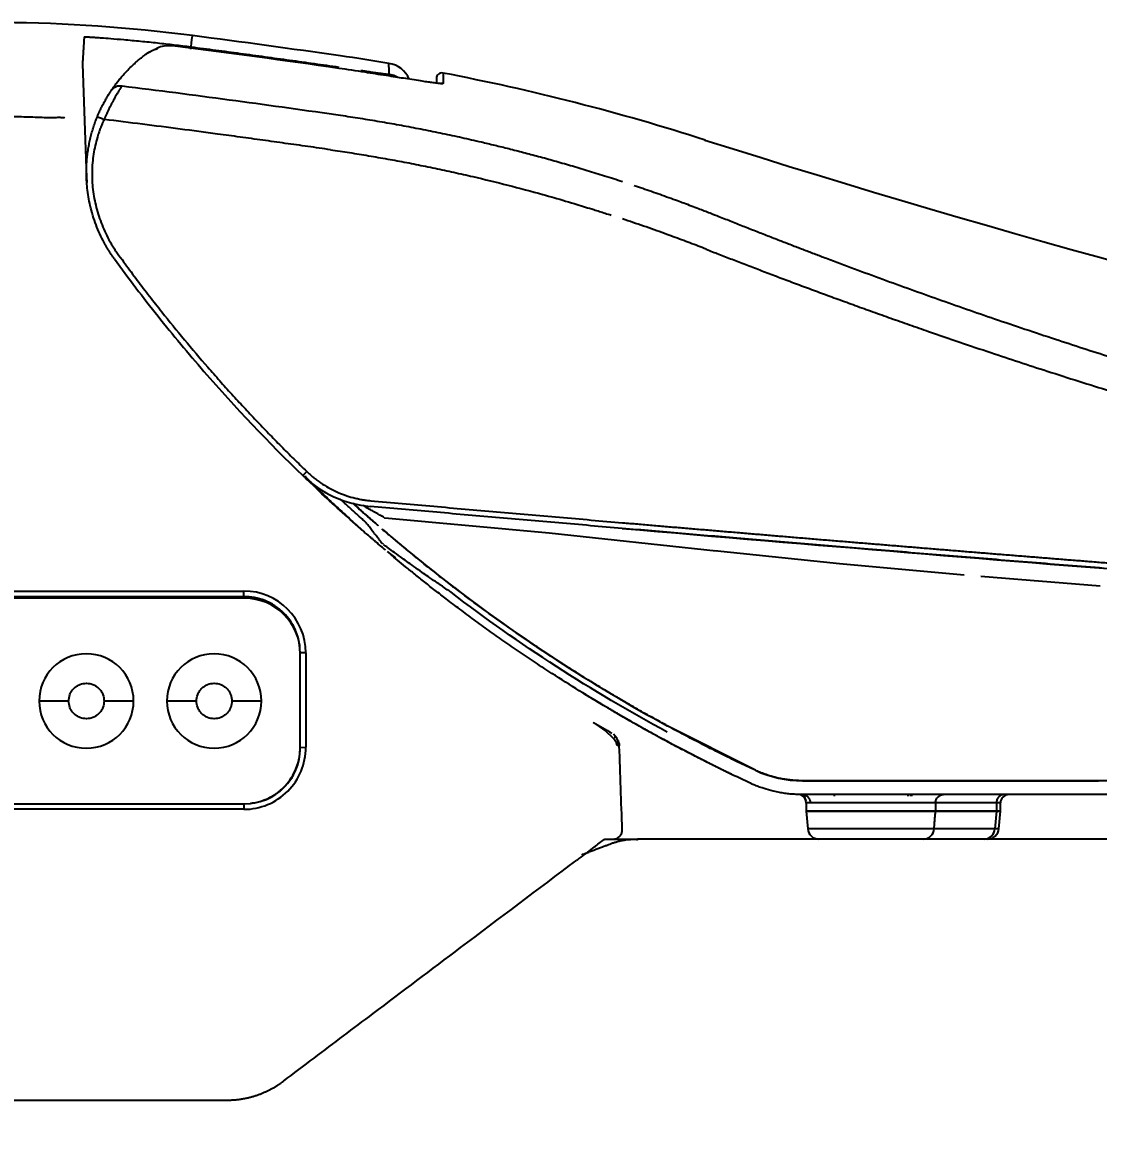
# Model space of a CAD drawing. Extents: x -4358 to 1981, y -50 to 2478.
# Drawn here: x -3911.2 to -3717.6, y 622.4 to 824.6 of the extents above; entities that cross this region are included whole.
import ezdxf

# ---------------------------------------------------------------- set-up
doc = ezdxf.new("R2010")
doc.units = 0
doc.header["$LTSCALE"] = 20
doc.header["$MEASUREMENT"] = 0
doc.layers.get('0').update_dxf_attribs({"linetype": 'CONTINUOUS'})
doc.layers.get('DEFPOINTS').update_dxf_attribs({"linetype": 'CONTINUOUS'})
doc.styles.get("Standard").update_dxf_attribs({"font": 'NanumGothic.ttf'})
doc.dimstyles.get("Standard").update_dxf_attribs({"dimtxt": 2.7, "dimasz": 2.5, "dimexe": 1.5, "dimexo": 1.5, "dimgap": 1.5, "dimtad": 1, "dimdec": 0, "dimlfac": 10, "dimzin": 0, "dimdsep": 46, "dimtxsty": 'Standard', "dimcen": 0, "dimclrt": 2, "dimadec": 0, "dimazin": 0, "dimtfac": 1, "dimtdec": 0, "dimtmove": 0, "dimatfit": 3, "dimfxl": 0, "dimtolj": 1, "dimtzin": 0, "dimarcsym": 0})

# ---------------------------------------------------------------- blocks, each defined once
blk = doc.blocks.new('*D58')
at = {"color": 3, "lineweight": -2}
for p, q in [((-3441.69, 710.82), (-3441.69, 70.52)), ((-4107.07, 295.82), (-4107.07, 70.52)), ((-4083.07, 76.52), (-3465.69, 76.52))]:
    blk.add_line(p, q, dxfattribs=at)
at = {"color": 3}
for points in [[(-4083.07, 80.52), (-4083.07, 72.52), (-4107.07, 76.52)], [(-3465.69, 80.52), (-3465.69, 72.52), (-3441.69, 76.52)]]:
    blk.add_solid(points, dxfattribs=at)
at = {"layer": 'DEFPOINTS', "color": 0}
for p in [(-3441.69, 712.62), (-4107.07, 297.62), (-3441.69, 76.52)]:
    blk.add_point(p, dxfattribs=at)
at = {"color": 2, "insert": (-3776.63, 101.59), "char_height": 24, "attachment_point": 5}
blk.add_mtext('\\A1;665', dxfattribs=at)

msp = doc.modelspace()

# ---------------------------------------------------------------- linework, layer by layer
for p, q in [((-3900.45, 817.16), (-3899.73, 796.63)), ((-3837.7, 734.76), (-3837.7, 734.63)), ((-3717.29, 723.14), (-3738.77, 724.87)), ((-3951.4, 722.27), (-3871.4, 722.27)), ((-3871.4, 721.27), (-3871.4, 722.27)), ((-3951.4, 721.27), (-3871.4, 721.27)), ((-3871.25, 720.97), (-3951.25, 720.97)), ((-3860.25, 711.14), (-3861.25, 711.12)), ((-3861.25, 693.97), (-3861.25, 710.97)), ((-3860.25, 711.14), (-3860.25, 694.14)), ((-3902.94, 702.47), (-3908.25, 702.47)), ((-3891.25, 702.47), (-3896.55, 702.47)), ((-3879.94, 702.47), (-3885.25, 702.47)), ((-3868.25, 702.47), (-3873.55, 702.47)), ((-3779.34, 690), (-3795.22, 698.02)), ((-3805.21, 696.58), (-3805.23, 696.53)), ((-3861.25, 694.12), (-3860.25, 694.14)), ((-3803.92, 694.89), (-3803.93, 695.01)), ((-3803.92, 694.91), (-3803.93, 695.01)), ((-3589.65, 688.12), (-3770.87, 688.12)), ((-3770.85, 685.62), (-3770.74, 685.49)), ((-3765.19, 685.62), (-3765.19, 685.32)), ((-3751.83, 685.32), (-3751.83, 685.62)), ((-3751.44, 685.62), (-3751.44, 685.32)), ((-3751.19, 685.32), (-3751.19, 685.62)), ((-3951.25, 683.97), (-3871.25, 683.97)), ((-3871.4, 683.97), (-3871.4, 682.97)), ((-3770.19, 684.12), (-3770.19, 682.62)), ((-3746.92, 684.12), (-3769.46, 684.12)), ((-3746.92, 684.12), (-3746.92, 682.62)), ((-3735.97, 684.12), (-3746.92, 684.12)), ((-3735.97, 684.12), (-3735.97, 682.62)), ((-3735.25, 684.12), (-3735.97, 684.12)), ((-3735.25, 682.62), (-3735.25, 684.12)), ((-3871.4, 682.97), (-3951.4, 682.97)), ((-3770.19, 682.62), (-3769.91, 679.45)), ((-3770.19, 682.62), (-3746.92, 682.62)), ((-3746.92, 682.62), (-3770.19, 682.62)), ((-3746.92, 682.62), (-3735.97, 682.62)), ((-3735.97, 682.62), (-3746.92, 682.62)), ((-3735.97, 682.62), (-3736.23, 679.45)), ((-3735.97, 682.62), (-3735.25, 682.62)), ((-3735.25, 682.62), (-3735.97, 682.62)), ((-3735.53, 679.45), (-3735.25, 682.62)), ((-3747.18, 679.45), (-3769.91, 679.45)), ((-3736.23, 679.45), (-3747.18, 679.45)), ((-3735.53, 679.45), (-3736.23, 679.45)), ((-3804.73, 677.62), (-3800.57, 677.62))]:
    msp.add_line(p, q)
at = {"flags": 128}
for points in [[(-3880.91, 820.23), (-3880.81, 820.93), (-3880.74, 821.49), (-3880.69, 821.89), (-3880.66, 822.15), (-3880.64, 822.25), (-3880.64, 822.25)], [(-3845.25, 815.32), (-3844.41, 815.11), (-3843.68, 814.78)], [(-3786.41, 729.45), (-3816.43, 732.66), (-3846.06, 735.4)], [(-3845.62, 729.38), (-3845.09, 728.95), (-3844.1, 728.22)], [(-3741.75, 725.13), (-3764.19, 727.18), (-3786.68, 729.48)], [(-3804.21, 694.51), (-3804.34, 694.92), (-3804.8, 695.66), (-3806.36, 697.14), (-3807.37, 697.88), (-3808.47, 698.61)], [(-3804.56, 695.84), (-3804.56, 696.14), (-3804.85, 696.49)], [(-3803.93, 694.48), (-3803.92, 694.88), (-3804.01, 695.28)], [(-3770.85, 685.62), (-3770.59, 685.33), (-3770.24, 684.51)]]:
    msp.add_lwpolyline(points, dxfattribs=at)
for centre, radius, start, end in [((-3917.25, 540.62), 284, 82.5947, 96.4081), ((-4138.42, -1161.07), 2000, 81.82472, 82.59474), ((-4138.42, -1161.07), 1997.73, 81.82472, 82.67648), ((-4138.42, -1161.07), 1997.73, 81.82472, 82.67648), ((-3910.89, 422.67), 400, 80.5622, 81.8247), ((-3846.01, 812.56), 4.75, 22.8229, 81.4623), ((-3910.89, 422.67), 397.73, 81.1341, 81.8247), ((-3910.89, 422.67), 397.73, 81.134, 81.8247), ((-3835.75, 814.53), 1, 78.4326, 179.9998), ((-3910.89, 422.67), 400, 72.1688, 79.1442), ((-3167.54, 2761.93), 2054.53, 252.41042, 261.85377), ((-3654.82, 956.33), 294, 227.9513, 228.5603), ((-3681.02, 926.39), 254.21, 228.5222, 229.0939), ((-3654.82, 956.32), 293.99, 229.3221, 232.4245), ((-3871.4, 711.12), 11.15, 0.106, 89.9988), ((-3654.82, 956.33), 294, 232.4244, 241.4745), ((-3871.25, 710.97), 10, 0, 90), ((-3899.75, 702.47), 8.5, 0, 180), ((-3876.75, 702.47), 8.5, 0, 180), ((-3899.75, 702.47), 8.5, 180, 360), ((-3876.75, 702.47), 8.5, 180, 360), ((-3648.64, 966.58), 312.02, 239.1859, 239.8929), ((-3806.36, 694.56), 2.4, 356.8943, 41.2539), ((-3871.4, 694.12), 11.15, 270.0021, 0.079), ((-3871.25, 693.97), 10, 270, 0), ((-3770.87, 708.12), 20, 244.941, 270.0001), ((-3771.69, 684.13), 1.5, 358.9863, 68.5413), ((-3733.75, 684.12), 1.5, 90, 180), ((-3767.92, 679.62), 2, 185, 270), ((-3749.1, 679.55), 1.93, 271.6326, 356.9252), ((-3738.16, 679.55), 1.93, 271.6333, 356.9244), ((-3737.52, 679.62), 2, 270, 355)]:
    msp.add_arc(centre, radius, start, end)
for points, knots in [([(-3900.15, 822.06), (-3900.15, 822.06), (-3900.15, 822.05), (-3900.15, 822.03), (-3900.15, 822), (-3900.15, 821.95), (-3900.16, 821.89), (-3900.16, 821.82), (-3900.17, 821.74), (-3900.17, 821.65), (-3900.18, 821.54), (-3900.19, 821.42), (-3900.2, 821.29), (-3900.2, 821.15), (-3900.21, 821), (-3900.22, 820.83), (-3900.23, 820.66), (-3900.25, 820.48), (-3900.26, 820.28), (-3900.27, 820.08), (-3900.28, 819.87), (-3900.3, 819.66), (-3900.31, 819.44), (-3900.32, 819.22), (-3900.34, 818.99), (-3900.35, 818.76), (-3900.37, 818.53), (-3900.38, 818.3), (-3900.39, 818.07), (-3900.41, 817.84), (-3900.42, 817.61), (-3900.43, 817.38), (-3900.44, 817.23), (-3900.45, 817.16)], [0, 0, 0, 0, 0.0297529, 0.0600009, 0.0907238, 0.1218982, 0.1534985, 0.1854959, 0.2178593, 0.2505551, 0.2835473, 0.3167977, 0.3502663, 0.3839114, 0.4176898, 0.4515574, 0.4854694, 0.5193806, 0.5532458, 0.5870201, 0.6206596, 0.654121, 0.6873628, 0.7203449, 0.7530294, 0.7853802, 0.8173638, 0.8489491, 0.8801077, 0.9108138, 0.9410443, 0.9707789, 1, 1, 1, 1]), ([(-3900.15, 822.06), (-3900.03, 822.05), (-3899.8, 822.04), (-3899.51, 822.02), (-3899.25, 822.01), (-3899, 821.99), (-3898.55, 821.96), (-3897.89, 821.92), (-3896.78, 821.84), (-3895.15, 821.72), (-3892.79, 821.52), (-3889.98, 821.26), (-3886.95, 820.95), (-3883.92, 820.61), (-3881.91, 820.36), (-3880.91, 820.23)], [0, 0, 0, 0, 0.017675, 0.035361, 0.046065, 0.05779, 0.073766, 0.116659, 0.159551, 0.247518, 0.369643, 0.527518, 0.685202, 0.842696, 1, 1, 1, 1]), ([(-3895.23, 812.42), (-3895.17, 812.51), (-3895.05, 812.69), (-3894.85, 812.97), (-3894.64, 813.26), (-3894.42, 813.55), (-3894.19, 813.86), (-3893.95, 814.17), (-3893.69, 814.49), (-3893.42, 814.81), (-3892.97, 815.33), (-3892.31, 816.04), (-3891.53, 816.82), (-3890.84, 817.44), (-3890.28, 817.93), (-3889.72, 818.39), (-3889.33, 818.68), (-3889.14, 818.83)], [0, 0, 0, 0, 0.044218, 0.08924, 0.135068, 0.181705, 0.229151, 0.277408, 0.326479, 0.376363, 0.427064, 0.565742, 0.704438, 0.783432, 0.859018, 0.931205, 1, 1, 1, 1]), ([(-3889.14, 818.83), (-3888.84, 819.05), (-3888.54, 819.27), (-3888.2, 819.39), (-3888.2, 819.39)], [0, 0, 0, 0, 0.996979, 1, 1, 1, 1]), ([(-3888.98, 818.94), (-3888.66, 819.16), (-3888.04, 819.57), (-3887.32, 819.8), (-3886.96, 819.91)], [0, 0, 0, 0, 0.504412, 1, 1, 1, 1]), ([(-3883.76, 820.37), (-3884.67, 820.42), (-3886.01, 820.5), (-3887.16, 819.88), (-3887.52, 819.68)], [0, 0, 0, 0, 0.682719, 1, 1, 1, 1]), ([(-3880.96, 819.83), (-3880.96, 819.84), (-3880.92, 820.18), (-3880.91, 820.2), (-3880.91, 820.23)], [0, 0, 0, 0, 0.0146312, 1, 1, 1, 1]), ([(-3880.91, 820.23), (-3879.43, 820.03), (-3876.47, 819.65), (-3872.04, 819.06), (-3867.6, 818.45), (-3863.17, 817.84), (-3858.73, 817.22), (-3855.78, 816.8), (-3854.3, 816.59)], [0, 0, 0, 0, 0.166624, 0.333264, 0.499922, 0.666598, 0.83329, 1, 1, 1, 1]), ([(-3845.25, 815.32), (-3845.25, 815.38), (-3845.25, 815.51), (-3845.26, 815.69), (-3845.26, 815.86), (-3845.27, 816.02), (-3845.27, 816.17), (-3845.27, 816.31), (-3845.28, 816.44), (-3845.28, 816.56), (-3845.29, 816.67), (-3845.29, 816.77), (-3845.29, 816.87), (-3845.29, 816.95), (-3845.3, 817.02), (-3845.3, 817.08), (-3845.3, 817.14), (-3845.3, 817.18), (-3845.3, 817.22), (-3845.3, 817.24), (-3845.3, 817.26), (-3845.3, 817.26), (-3845.3, 817.26), (-3845.3, 817.26)], [0, 0, 0, 0, 0.049869, 0.099752, 0.149648, 0.199558, 0.249482, 0.29942, 0.349371, 0.399336, 0.449315, 0.499308, 0.549315, 0.599335, 0.649369, 0.699417, 0.749478, 0.799554, 0.849643, 0.899746, 0.949863, 0.999994, 1, 1, 1, 1]), ([(-3850.33, 815.99), (-3850.26, 815.98), (-3850.13, 815.96), (-3849.93, 815.93), (-3849.73, 815.9), (-3849.54, 815.87), (-3849.24, 815.83), (-3848.86, 815.77), (-3848.39, 815.7), (-3847.94, 815.64), (-3847.37, 815.55), (-3846.72, 815.46), (-3846.19, 815.39), (-3845.84, 815.35), (-3845.63, 815.33), (-3845.46, 815.31), (-3845.35, 815.31), (-3845.29, 815.31), (-3845.25, 815.31), (-3845.25, 815.32), (-3845.25, 815.32)], [0, 0, 0, 0, 0.025305, 0.050543, 0.07575, 0.100963, 0.126219, 0.189242, 0.252174, 0.315043, 0.377781, 0.502813, 0.627408, 0.68963, 0.751786, 0.813834, 0.875917, 0.917131, 0.958429, 1, 1, 1, 1]), ([(-3835.97, 813.6), (-3836.04, 813.61), (-3836.22, 813.62), (-3836.73, 813.68), (-3837.48, 813.78), (-3838.49, 813.92), (-3839.67, 814.1), (-3841.07, 814.32), (-3842.58, 814.55), (-3844.13, 814.8), (-3845.82, 815.06), (-3847.67, 815.35), (-3848.97, 815.56), (-3849.59, 815.65)], [0, 0, 0, 0, 0.04752, 0.122084, 0.228385, 0.312896, 0.406378, 0.513715, 0.610148, 0.696826, 0.790159, 0.899436, 1, 1, 1, 1]), ([(-3835.56, 815.51), (-3835.56, 815.51), (-3835.56, 815.51), (-3835.56, 815.5), (-3835.56, 815.47), (-3835.56, 815.43), (-3835.56, 815.38), (-3835.56, 815.33), (-3835.56, 815.26), (-3835.56, 815.18), (-3835.56, 815.09), (-3835.56, 814.99), (-3835.56, 814.88), (-3835.56, 814.76), (-3835.56, 814.62), (-3835.56, 814.48), (-3835.56, 814.33), (-3835.56, 814.17), (-3835.56, 813.99), (-3835.56, 813.81), (-3835.56, 813.68), (-3835.56, 813.62)], [0, 0, 0, 0, 0.052862, 0.105698, 0.158509, 0.211294, 0.264054, 0.316788, 0.369496, 0.422179, 0.474836, 0.527467, 0.580073, 0.632653, 0.685208, 0.737737, 0.790241, 0.842719, 0.895172, 0.947599, 1, 1, 1, 1]), ([(-3893.33, 813.21), (-3893.34, 813.19), (-3893.38, 813.14), (-3893.43, 813.06), (-3893.49, 812.97), (-3893.56, 812.87), (-3893.63, 812.76), (-3893.71, 812.64), (-3893.79, 812.52), (-3893.95, 812.25), (-3894.24, 811.78), (-3894.58, 811.18), (-3894.89, 810.61), (-3895.14, 810.15), (-3895.4, 809.65), (-3895.64, 809.15), (-3895.88, 808.66), (-3896.12, 808.13), (-3896.33, 807.64), (-3896.47, 807.31), (-3896.53, 807.16)], [0, 0, 0, 0, 0.028179, 0.056848, 0.086002, 0.115633, 0.145733, 0.176291, 0.207297, 0.238736, 0.353622, 0.489337, 0.541151, 0.617963, 0.691785, 0.746851, 0.817431, 0.883133, 0.943966, 1, 1, 1, 1]), ([(-3895.23, 812.42), (-3895.13, 812.56), (-3895.01, 812.7), (-3894.73, 812.93), (-3894.57, 813.03), (-3894.23, 813.17), (-3894.04, 813.22), (-3893.68, 813.25), (-3893.5, 813.24), (-3893.33, 813.21)], [0, 0, 0, 0, 0.25, 0.25, 0.5, 0.5, 0.75, 0.75, 1, 1, 1, 1]), ([(-3836.75, 814.53), (-3836.75, 814.5), (-3836.75, 814.46), (-3836.75, 813.82), (-3836.75, 813.68)], [0, 0, 0, 0, 0.7917391, 1, 1, 1, 1]), ([(-3835.56, 813.62), (-3835.64, 813.63), (-3835.78, 813.65), (-3835.92, 813.62), (-3835.98, 813.6)], [0, 0, 0, 0, 0.562846, 1, 1, 1, 1]), ([(-3835.56, 813.62), (-3835.57, 813.61), (-3835.58, 813.59), (-3835.71, 813.59), (-3835.82, 813.59), (-3835.92, 813.6), (-3835.97, 813.6)], [0, 0, 0, 0, 0.366214, 0.650164, 0.847714, 1, 1, 1, 1]), ([(-3897.79, 807.61), (-3897.76, 807.69), (-3897.7, 807.84), (-3897.61, 808.06), (-3897.51, 808.28), (-3897.41, 808.49), (-3897.32, 808.71), (-3897.22, 808.92), (-3897.12, 809.13), (-3896.92, 809.54), (-3896.62, 810.12), (-3896.24, 810.81), (-3895.89, 811.39), (-3895.65, 811.78), (-3895.48, 812.04), (-3895.38, 812.19), (-3895.29, 812.32), (-3895.25, 812.39), (-3895.23, 812.42)], [0, 0, 0, 0, 0.033441, 0.066811, 0.100156, 0.13352, 0.166947, 0.200482, 0.234168, 0.268048, 0.401302, 0.533314, 0.65831, 0.779655, 0.836418, 0.891816, 0.946215, 1, 1, 1, 1]), ([(-3906.51, 807.45), (-3907.05, 807.47), (-3908.14, 807.51), (-3909.77, 807.56), (-3911.41, 807.61), (-3913.04, 807.64), (-3914.68, 807.66), (-3916.31, 807.67), (-3917.94, 807.67), (-3919.58, 807.66), (-3921.21, 807.64), (-3922.85, 807.61), (-3924.48, 807.57), (-3926.12, 807.52), (-3928.22, 807.44), (-3930.79, 807.33), (-3933.82, 807.15), (-3936.85, 806.95), (-3939.88, 806.71), (-3942.9, 806.43), (-3945.92, 806.12), (-3947.94, 805.89), (-3948.94, 805.77)], [0, 0, 0, 0, 0.038453, 0.0769, 0.115342, 0.153781, 0.192219, 0.230656, 0.269094, 0.307535, 0.34598, 0.384431, 0.422889, 0.461355, 0.499831, 0.571322, 0.642784, 0.714228, 0.785662, 0.857095, 0.928538, 1, 1, 1, 1]), ([(-3903.61, 807.42), (-3903.61, 807.44), (-3903.67, 807.45), (-3903.95, 807.47), (-3904.18, 807.48), (-3904.74, 807.49), (-3905.08, 807.48), (-3905.8, 807.47), (-3906.17, 807.46), (-3906.51, 807.45)], [0, 0, 0, 0, 0.25, 0.25, 0.5, 0.5, 0.75, 0.75, 1, 1, 1, 1]), ([(-3894.69, 782.04), (-3894.78, 782.18), (-3894.98, 782.45), (-3895.26, 782.86), (-3895.53, 783.28), (-3895.8, 783.7), (-3896.06, 784.13), (-3896.31, 784.56), (-3896.75, 785.36), (-3897.34, 786.55), (-3898.26, 788.74), (-3899.1, 791.49), (-3899.56, 794.21), (-3899.72, 796.22), (-3899.76, 797.52), (-3899.73, 798.7), (-3899.67, 799.78), (-3899.56, 800.83), (-3899.41, 801.87), (-3899.23, 802.88), (-3899, 803.88), (-3898.75, 804.85), (-3898.46, 805.79), (-3898.15, 806.72), (-3897.91, 807.31), (-3897.79, 807.61)], [0, 0, 0, 0, 0.0185271, 0.0370541, 0.0555811, 0.074108, 0.0926349, 0.1111618, 0.1296887, 0.1942988, 0.2593204, 0.3943211, 0.5137289, 0.5669272, 0.6185207, 0.659028, 0.6990093, 0.7384653, 0.7773965, 0.8158036, 0.8536872, 0.8910479, 0.9278864, 0.9642035, 1, 1, 1, 1]), ([(-3896.53, 807.16), (-3896.59, 807.03), (-3896.72, 806.77), (-3896.89, 806.37), (-3897.06, 805.97), (-3897.22, 805.56), (-3897.37, 805.15), (-3897.52, 804.74), (-3897.77, 803.97), (-3898.09, 802.83), (-3898.41, 801.3), (-3898.63, 799.74), (-3898.77, 797.62), (-3898.69, 794.93), (-3898.23, 792.24), (-3897.65, 790.12), (-3897.1, 788.54), (-3896.45, 787), (-3895.82, 785.75), (-3895.26, 784.78), (-3894.83, 784.06), (-3894.37, 783.36), (-3894.04, 782.9), (-3893.88, 782.67)], [0, 0, 0, 0, 0.016827, 0.033657, 0.050497, 0.067353, 0.084231, 0.101138, 0.118081, 0.178036, 0.238307, 0.299312, 0.360621, 0.484948, 0.611402, 0.6756, 0.74012, 0.804939, 0.870063, 0.902442, 0.934869, 0.967377, 1, 1, 1, 1]), ([(-3897.79, 807.61), (-3897.78, 807.63), (-3897.74, 807.63), (-3897.6, 807.6), (-3897.51, 807.57), (-3897.3, 807.49), (-3897.17, 807.44), (-3896.87, 807.32), (-3896.7, 807.24), (-3896.53, 807.16)], [0, 0, 0, 0, 0.25, 0.25, 0.5, 0.5, 0.75, 0.75, 1, 1, 1, 1]), ([(-3855.81, 801.7), (-3857.17, 801.9), (-3859.88, 802.29), (-3863.94, 802.86), (-3868.01, 803.43), (-3872.07, 803.99), (-3877.03, 804.66), (-3882.89, 805.43), (-3889.68, 806.31), (-3894.24, 806.87), (-3896.53, 807.16)], [0, 0, 0, 0, 0.099941, 0.199868, 0.29978, 0.399679, 0.499565, 0.664716, 0.831527, 1, 1, 1, 1]), ([(-3854.87, 808.05), (-3854.28, 807.96), (-3853.11, 807.79), (-3851.35, 807.52), (-3849.59, 807.24), (-3847.84, 806.95), (-3846.09, 806.66), (-3844.35, 806.35), (-3842.6, 806.03), (-3840.86, 805.7), (-3839.12, 805.36), (-3837.38, 805.02), (-3835.65, 804.66), (-3833.91, 804.29), (-3832.17, 803.91), (-3830.44, 803.52), (-3828.47, 803.06), (-3826.22, 802.53), (-3823.69, 801.9), (-3821.06, 801.23), (-3818.33, 800.51), (-3815.51, 799.73), (-3812.59, 798.89), (-3809.56, 797.99), (-3806.44, 797.03), (-3804.32, 796.34), (-3803.25, 795.99)], [0, 0, 0, 0, 0.033573, 0.067095, 0.100574, 0.134018, 0.167433, 0.200829, 0.234213, 0.267593, 0.300977, 0.334372, 0.367786, 0.401228, 0.434705, 0.468225, 0.501796, 0.549156, 0.598394, 0.64955, 0.702674, 0.757819, 0.815048, 0.874433, 0.936053, 1, 1, 1, 1]), ([(-3855.81, 801.7), (-3855.24, 801.62), (-3854.09, 801.45), (-3852.38, 801.19), (-3850.66, 800.92), (-3848.95, 800.63), (-3847.23, 800.34), (-3845.52, 800.04), (-3843.81, 799.73), (-3842.1, 799.41), (-3840.4, 799.07), (-3838.69, 798.73), (-3836.99, 798.38), (-3835.29, 798.02), (-3833.59, 797.65), (-3831.9, 797.27), (-3828.66, 796.52), (-3823.88, 795.36), (-3819.02, 794.06), (-3814.86, 792.88), (-3811.8, 791.98), (-3808.74, 791.03), (-3806.7, 790.39), (-3805.65, 790.05), (-3805.29, 789.93)], [0, 0, 0, 0, 0.033456, 0.066912, 0.100367, 0.133822, 0.167277, 0.200732, 0.234187, 0.267642, 0.301098, 0.334554, 0.36801, 0.401467, 0.434925, 0.468382, 0.501839, 0.627058, 0.75227, 0.792437, 0.876386, 0.936526, 0.977731, 1, 1, 1, 1]), ([(-3899.7, 796.04), (-3899.7, 796.03), (-3899.69, 796.03), (-3899.64, 796.03), (-3899.62, 796.03)], [0, 0, 0, 0, 0.553571, 1, 1, 1, 1]), ([(-3801.15, 795.3), (-3800.64, 795.12), (-3799.61, 794.77), (-3798.05, 794.23), (-3796.49, 793.68), (-3794.92, 793.12), (-3793.49, 792.6), (-3791.71, 791.94), (-3789.76, 791.21), (-3787.65, 790.39), (-3786.43, 789.91), (-3785.9, 789.7)], [0, 0, 0, 0, 0.0999141, 0.2012135, 0.3035452, 0.4065543, 0.5098841, 0.5827924, 0.7571417, 0.8945919, 1, 1, 1, 1]), ([(-3788.2, 783.8), (-3788.68, 783.99), (-3789.66, 784.37), (-3791.13, 784.93), (-3792.63, 785.5), (-3794.15, 786.06), (-3795.8, 786.66), (-3797.57, 787.3), (-3799.47, 787.97), (-3801.36, 788.62), (-3802.62, 789.04), (-3803.25, 789.25)], [0, 0, 0, 0, 0.097149, 0.195717, 0.295708, 0.397124, 0.499967, 0.625191, 0.750064, 0.876567, 1, 1, 1, 1]), ([(-3785.9, 789.7), (-3785.12, 789.39), (-3783.58, 788.78), (-3781.3, 787.87), (-3779.06, 786.99), (-3776.86, 786.13), (-3774.72, 785.3), (-3772.61, 784.48), (-3770.56, 783.7), (-3768.55, 782.93), (-3763.85, 781.15), (-3756.49, 778.41), (-3746.4, 774.78), (-3736.03, 771.17), (-3725.71, 767.71), (-3714.75, 764.16), (-3703.46, 760.64), (-3692.01, 757.22), (-3680.78, 754.01), (-3669.9, 751.02), (-3658.89, 748.13), (-3647.89, 745.39), (-3639.45, 743.38), (-3633.47, 742), (-3630.06, 741.23), (-3621.83, 740.44), (-3618.08, 739.62), (-3614.15, 738.77), (-3611.48, 738.21), (-3610.12, 737.93)], [0, 0, 0, 0, 0.0138734, 0.0274604, 0.0407621, 0.0537798, 0.0665145, 0.0789673, 0.0911392, 0.1030313, 0.1146445, 0.1743901, 0.2332494, 0.2926039, 0.3566416, 0.4143727, 0.4843971, 0.5538583, 0.6141013, 0.6800954, 0.7433561, 0.8059629, 0.8717218, 0.8905761, 0.9104379, 0.9313089, 0.9531911, 0.9760871, 1, 1, 1, 1]), ([(-3893.88, 782.67), (-3893.51, 782.17), (-3892.79, 781.18), (-3891.69, 779.7), (-3890.6, 778.24), (-3889.5, 776.79), (-3888.39, 775.36), (-3887.29, 773.94), (-3885.21, 771.3), (-3882.11, 767.49), (-3878.61, 763.37), (-3875.76, 760.13), (-3873.6, 757.72), (-3871.41, 755.34), (-3869.2, 752.98), (-3866.96, 750.64), (-3864.7, 748.33), (-3862.41, 746.04), (-3860.86, 744.54), (-3860.08, 743.79)], [0, 0, 0, 0, 0.0358388, 0.0714845, 0.1069386, 0.1422022, 0.1772766, 0.2121632, 0.2468633, 0.3725112, 0.4980784, 0.5608369, 0.623575, 0.6863005, 0.7490206, 0.8117432, 0.8744755, 0.9372253, 1, 1, 1, 1]), ([(-3788.2, 783.8), (-3787.44, 783.5), (-3785.89, 782.89), (-3783.51, 781.97), (-3781.05, 781.02), (-3778.5, 780.05), (-3775.86, 779.04), (-3773.13, 778.02), (-3770.32, 776.96), (-3767.42, 775.89), (-3764.42, 774.79), (-3761.34, 773.67), (-3758.18, 772.53), (-3754.92, 771.37), (-3751.57, 770.19), (-3745.58, 768.1), (-3737.33, 765.29), (-3726.42, 761.71), (-3715.63, 758.3), (-3704.63, 754.94), (-3693.5, 751.67), (-3682.56, 748.58), (-3671.14, 745.49), (-3661.64, 743.04), (-3653.64, 741.05), (-3647.9, 739.66), (-3642.42, 738.36), (-3637.2, 737.16), (-3632.25, 736.05), (-3622.92, 735.01), (-3618.49, 734.06), (-3614.33, 733.18), (-3611.65, 732.63), (-3610.35, 732.36)], [0, 0, 0, 0, 0.013424, 0.027348, 0.041772, 0.056697, 0.072123, 0.088049, 0.104475, 0.121401, 0.138828, 0.156755, 0.175183, 0.19411, 0.213538, 0.233466, 0.298234, 0.356863, 0.422389, 0.484648, 0.546773, 0.614348, 0.673042, 0.743504, 0.777991, 0.810981, 0.842475, 0.872471, 0.900971, 0.927974, 0.953479, 0.977488, 1, 1, 1, 1]), ([(-3894.69, 782.04), (-3892.15, 778.55), (-3889.54, 775.12), (-3884.17, 768.37), (-3881.41, 765.06), (-3872.93, 755.29), (-3866.98, 749.03), (-3860.78, 743.04)], [0, 0, 0, 0, 0.25, 0.25, 0.5, 0.5, 1, 1, 1, 1]), ([(-3860.78, 743.04), (-3860.78, 743.04), (-3860.76, 743.07), (-3860.69, 743.15), (-3860.64, 743.2), (-3860.52, 743.32), (-3860.45, 743.4), (-3860.28, 743.58), (-3860.18, 743.68), (-3860.08, 743.79)], [0, 0, 0, 0, 0.25, 0.25, 0.5, 0.5, 0.75, 0.75, 1, 1, 1, 1]), ([(-3860.78, 743.04), (-3859.15, 741.47), (-3857.25, 740.17), (-3853.13, 738.29), (-3850.91, 737.71), (-3848.66, 737.5)], [0, 0, 0, 0, 0.5, 0.5, 1, 1, 1, 1]), ([(-3860.08, 743.79), (-3859.99, 743.69), (-3859.79, 743.51), (-3859.49, 743.24), (-3859.19, 742.97), (-3858.88, 742.72), (-3858.56, 742.46), (-3858.24, 742.22), (-3857.92, 741.98), (-3857.25, 741.52), (-3856.22, 740.88), (-3854.78, 740.15), (-3853.29, 739.54), (-3852, 739.14), (-3850.96, 738.89), (-3850.17, 738.73), (-3849.37, 738.61), (-3848.84, 738.55), (-3848.57, 738.53)], [0, 0, 0, 0, 0.0313076, 0.062571, 0.093804, 0.1250209, 0.1562357, 0.1874625, 0.2187154, 0.2500085, 0.3751279, 0.500275, 0.6253671, 0.7505076, 0.8129138, 0.875223, 0.9375477, 1, 1, 1, 1]), ([(-3857.53, 740.55), (-3857.53, 740.55), (-3857.64, 740.43), (-3857.77, 740.28), (-3857.81, 740.24), (-3857.82, 740.22)], [0, 0, 0, 0, 0.001985, 0.50099, 1, 1, 1, 1]), ([(-3848.57, 738.53), (-3844.79, 738.19), (-3837.24, 737.52), (-3825.91, 736.53), (-3814.58, 735.54), (-3807.02, 734.89), (-3803.25, 734.57)], [0, 0, 0, 0, 0.249997, 0.499996, 0.749997, 1, 1, 1, 1]), ([(-3847.21, 734.02), (-3847.23, 734.04), (-3847.28, 734.08), (-3847.35, 734.14), (-3847.42, 734.21), (-3847.51, 734.28), (-3847.6, 734.36), (-3847.7, 734.44), (-3847.8, 734.53), (-3847.96, 734.67), (-3848.17, 734.85), (-3848.45, 735.1), (-3848.75, 735.36), (-3849.12, 735.68), (-3849.57, 736.08), (-3849.92, 736.39), (-3850.1, 736.55)], [0, 0, 0, 0, 0.033642, 0.06785, 0.10275, 0.138462, 0.175098, 0.212762, 0.251549, 0.291546, 0.381104, 0.474575, 0.573246, 0.673456, 0.8295, 1, 1, 1, 1]), ([(-3846.24, 735.57), (-3846.24, 735.57), (-3846.24, 735.57), (-3846.27, 735.58), (-3846.34, 735.63), (-3846.5, 735.71), (-3846.71, 735.82), (-3846.96, 735.96), (-3847.32, 736.15), (-3847.78, 736.4), (-3848.22, 736.65), (-3848.58, 736.84), (-3848.89, 737.02), (-3849.17, 737.17), (-3849.36, 737.28), (-3849.44, 737.32)], [0, 0, 0, 0, 0.021896, 0.044004, 0.087971, 0.181967, 0.2313, 0.297008, 0.413446, 0.544006, 0.685835, 0.778317, 0.838519, 0.941478, 1, 1, 1, 1]), ([(-3803.33, 733.54), (-3807.14, 733.87), (-3814.72, 734.52), (-3826.08, 735.51), (-3837.39, 736.5), (-3844.91, 737.17), (-3848.66, 737.5)], [0, 0, 0, 0, 0.2516833, 0.5022443, 0.7516833, 1, 1, 1, 1]), ([(-3846.45, 730.77), (-3846.45, 730.77), (-3846.45, 730.77), (-3846.46, 730.78), (-3846.47, 730.81), (-3846.5, 730.84), (-3846.56, 730.92), (-3846.67, 731.06), (-3846.82, 731.26), (-3847.01, 731.49), (-3847.3, 731.86), (-3847.66, 732.32), (-3848.1, 732.88), (-3848.46, 733.35), (-3848.81, 733.81), (-3849.1, 734.18), (-3849.29, 734.44), (-3849.4, 734.57)], [0, 0, 0, 0, 0.0169476, 0.0381054, 0.0635248, 0.0932919, 0.1275351, 0.1991014, 0.2608576, 0.3220032, 0.4029731, 0.5491914, 0.6372918, 0.7723807, 0.8432412, 0.9191406, 1, 1, 1, 1]), ([(-3846.16, 735.49), (-3846.16, 735.49), (-3846.15, 735.48), (-3846.08, 735.42), (-3846.06, 735.39)], [0, 0, 0, 0, 0.67839, 1, 1, 1, 1]), ([(-3803.25, 734.57), (-3802.36, 734.49), (-3800.57, 734.34), (-3797.9, 734.11), (-3795.23, 733.88), (-3792.57, 733.65), (-3789.91, 733.43), (-3787.26, 733.2), (-3784.61, 732.98), (-3781.96, 732.76), (-3779.32, 732.53), (-3776.69, 732.31), (-3774.05, 732.09), (-3771.43, 731.87), (-3768.81, 731.65), (-3766.19, 731.43), (-3763.58, 731.22), (-3760.97, 731), (-3758.37, 730.78), (-3755.77, 730.57), (-3753.18, 730.36), (-3750.6, 730.14), (-3748.02, 729.93), (-3745.44, 729.72), (-3742.87, 729.51), (-3740.3, 729.3), (-3737.74, 729.09), (-3735.19, 728.88), (-3732.64, 728.68), (-3730.09, 728.47), (-3727.55, 728.27), (-3725.02, 728.06), (-3722.49, 727.86), (-3719.97, 727.66), (-3717.45, 727.45), (-3714.94, 727.25), (-3712.43, 727.05), (-3709.93, 726.85), (-3707.43, 726.66), (-3704.94, 726.46), (-3702.46, 726.26), (-3698.99, 725.99), (-3694.56, 725.64), (-3689.15, 725.22), (-3683.76, 724.8), (-3678.38, 724.38), (-3673.03, 723.97), (-3667.69, 723.56), (-3662.37, 723.15), (-3657.06, 722.75), (-3651.78, 722.34), (-3646.51, 721.95), (-3641.27, 721.55), (-3636.04, 721.16), (-3630.83, 720.78), (-3621, 720.39), (-3615.83, 720.01), (-3610.68, 719.63), (-3605.55, 719.26), (-3600.44, 718.89), (-3597.05, 718.64), (-3595.36, 718.52)], [0, 0, 0, 0, 0.0129911, 0.0259606, 0.0389085, 0.0518349, 0.0647398, 0.0776231, 0.0904848, 0.103325, 0.1161436, 0.1289406, 0.1417161, 0.1544701, 0.1672024, 0.1799133, 0.1926025, 0.2052702, 0.2179163, 0.2305409, 0.2431439, 0.2557254, 0.2682852, 0.2808236, 0.2933403, 0.3058355, 0.3183091, 0.3307612, 0.3431916, 0.3556006, 0.3679879, 0.3803537, 0.3926979, 0.4050206, 0.4173217, 0.4296012, 0.4418591, 0.4540955, 0.4663103, 0.4785035, 0.4906752, 0.5028253, 0.529434, 0.5559936, 0.5825041, 0.6089656, 0.635378, 0.6617414, 0.6880557, 0.7143209, 0.740537, 0.7667041, 0.7928221, 0.8188911, 0.844911, 0.8708818, 0.8968036, 0.9226763, 0.9484999, 0.9742745, 1, 1, 1, 1]), ([(-3845.91, 729.62), (-3845.92, 729.63), (-3845.92, 729.63), (-3845.93, 729.64), (-3845.95, 729.66), (-3845.99, 729.69), (-3846.07, 729.76), (-3846.21, 729.87), (-3846.37, 730.01), (-3846.56, 730.17), (-3846.78, 730.36), (-3847.06, 730.59), (-3847.37, 730.86), (-3847.72, 731.16), (-3848.09, 731.48), (-3848.47, 731.8), (-3848.87, 732.15), (-3849.27, 732.5), (-3849.66, 732.83), (-3850.01, 733.14), (-3850.24, 733.34), (-3850.36, 733.45)], [0, 0, 0, 0, 0.024987, 0.04949, 0.073591, 0.097375, 0.147976, 0.202144, 0.256604, 0.309551, 0.363926, 0.420978, 0.485863, 0.554794, 0.622377, 0.686439, 0.753713, 0.82748, 0.885851, 0.943291, 1, 1, 1, 1]), ([(-3846.58, 733.48), (-3846.58, 733.47), (-3846.46, 733.37), (-3846.02, 732.99), (-3845.31, 732.39), (-3844.44, 731.65), (-3843.5, 730.86), (-3842.48, 730.01), (-3841.06, 728.84), (-3839.17, 727.3), (-3836.83, 725.44), (-3834.43, 723.56), (-3832.79, 722.32), (-3831.96, 721.68)], [0, 0, 0, 0, 0.002854, 0.071156, 0.143856, 0.212582, 0.285666, 0.355005, 0.42804, 0.570709, 0.713646, 0.854004, 1, 1, 1, 1]), ([(-3803.33, 733.54), (-3769.04, 730.6), (-3734.73, 727.77), (-3666.83, 722.41), (-3633.23, 719.87), (-3595.72, 717.5)], [0, 0, 0, 0, 0.5, 0.5, 1, 1, 1, 1]), ([(-3596.07, 717.53), (-3596.89, 717.59), (-3598.52, 717.7), (-3600.98, 717.88), (-3603.44, 718.06), (-3605.89, 718.24), (-3608.35, 718.42), (-3610.81, 718.6), (-3613.27, 718.78), (-3615.73, 718.96), (-3618.19, 719.14), (-3620.65, 719.32), (-3631.41, 719.77), (-3641.23, 720.51), (-3654.73, 721.52), (-3668.27, 722.56), (-3681.75, 723.6), (-3695.18, 724.65), (-3708.38, 725.69), (-3721.46, 726.74), (-3734.19, 727.77), (-3746.73, 728.79), (-3758.76, 729.78), (-3770.51, 730.76), (-3779.93, 731.55), (-3787.3, 732.17), (-3792.62, 732.63), (-3797.97, 733.08), (-3801.54, 733.39), (-3803.33, 733.54)], [0, 0, 0, 0, 0.012464, 0.024918, 0.037363, 0.049797, 0.062222, 0.074637, 0.087043, 0.09944, 0.111828, 0.124207, 0.136578, 0.204114, 0.271685, 0.338603, 0.405781, 0.47176, 0.537293, 0.60049, 0.66414, 0.724262, 0.784264, 0.840206, 0.896076, 0.921897, 0.947823, 0.973857, 1, 1, 1, 1]), ([(-3834.1, 722.04), (-3834.12, 722.06), (-3834.17, 722.09), (-3834.31, 722.19), (-3834.78, 722.5), (-3835.39, 722.91), (-3836.05, 723.37), (-3836.5, 723.68), (-3837.23, 724.18), (-3838.17, 724.83), (-3839.48, 725.74), (-3840.78, 726.66), (-3842.09, 727.6), (-3843.4, 728.53), (-3844.61, 729.43), (-3845.5, 730.07), (-3845.97, 730.42), (-3846.21, 730.6), (-3846.25, 730.63), (-3846.25, 730.63)], [0, 0, 0, 0, 0.003328, 0.008918, 0.026883, 0.089937, 0.122232, 0.150711, 0.175374, 0.260306, 0.332055, 0.433654, 0.529174, 0.621261, 0.747125, 0.867492, 0.93213, 0.992896, 1, 1, 1, 1]), ([(-3834.99, 720.85), (-3835.65, 721.36), (-3836.96, 722.36), (-3838.86, 723.86), (-3840.67, 725.3), (-3842.34, 726.66), (-3843.75, 727.81), (-3844.63, 728.55), (-3844.89, 728.76), (-3844.89, 728.76)], [0, 0, 0, 0, 0.167127, 0.334126, 0.500496, 0.666808, 0.833887, 0.999302, 1, 1, 1, 1]), ([(-3837.49, 725.97), (-3837.57, 726.03), (-3837.72, 726.15), (-3838.15, 726.49), (-3838.63, 726.88), (-3838.94, 727.13)], [0, 0, 0, 0, 0.258472, 0.521741, 1, 1, 1, 1]), ([(-3861.3, 711.79), (-3861.32, 712.11), (-3861.36, 712.82), (-3861.6, 713.85), (-3861.86, 714.59), (-3862, 714.95), (-3862.02, 714.99), (-3862.02, 714.99), (-3862.02, 714.99), (-3862.02, 714.99), (-3862.02, 714.99), (-3862.02, 714.99), (-3862.02, 714.99), (-3862.02, 715), (-3862.02, 715), (-3862.02, 715), (-3862.02, 715.01), (-3862.03, 715.03), (-3862.05, 715.07), (-3862.08, 715.14), (-3862.14, 715.29), (-3862.28, 715.58), (-3862.56, 716.13), (-3863.16, 717.11), (-3864, 718.13), (-3864.98, 719.01), (-3866.1, 719.82), (-3867.59, 720.6), (-3869.48, 721.17), (-3870.77, 721.24), (-3871.4, 721.27)], [0, 0, 0, 0, 0.061541, 0.140261, 0.207332, 0.216085, 0.216086, 0.216087, 0.216089, 0.216094, 0.216103, 0.216121, 0.216157, 0.216229, 0.216375, 0.216665, 0.217244, 0.218402, 0.220715, 0.225329, 0.234504, 0.252645, 0.288095, 0.355651, 0.477365, 0.546798, 0.615074, 0.747991, 0.876299, 1, 1, 1, 1]), ([(-3795.91, 695.55), (-3796.37, 695.8), (-3797.34, 696.33), (-3798.85, 697.16), (-3800.48, 698.07), (-3802.23, 699.07), (-3804.1, 700.15), (-3807.06, 701.89), (-3811.04, 704.3), (-3815.32, 707.01), (-3818.91, 709.36), (-3821.79, 711.31), (-3824.59, 713.24), (-3827.31, 715.16), (-3829.95, 717.07), (-3832.5, 718.96), (-3834.17, 720.23), (-3834.99, 720.85)], [0, 0, 0, 0, 0.033834, 0.070801, 0.110902, 0.154138, 0.200506, 0.250009, 0.375005, 0.5, 0.576293, 0.650965, 0.724015, 0.795444, 0.865251, 0.933436, 1, 1, 1, 1]), ([(-3788.12, 694.28), (-3788.61, 694.54), (-3789.6, 695.04), (-3791.07, 695.8), (-3792.54, 696.58), (-3794, 697.36), (-3795.46, 698.15), (-3796.92, 698.95), (-3798.37, 699.76), (-3799.82, 700.57), (-3801.26, 701.4), (-3802.71, 702.23), (-3804.14, 703.07), (-3805.58, 703.92), (-3807.01, 704.78), (-3808.43, 705.65), (-3809.85, 706.52), (-3811.27, 707.41), (-3812.68, 708.3), (-3814.09, 709.2), (-3815.49, 710.11), (-3816.89, 711.03), (-3818.28, 711.96), (-3819.67, 712.89), (-3821.05, 713.84), (-3822.43, 714.79), (-3823.81, 715.75), (-3825.18, 716.72), (-3826.54, 717.69), (-3827.91, 718.68), (-3829.26, 719.67), (-3830.61, 720.67), (-3831.51, 721.35), (-3831.96, 721.68)], [0, 0, 0, 0, 0.032022, 0.06406, 0.096113, 0.128183, 0.160267, 0.192368, 0.224485, 0.256617, 0.288765, 0.320928, 0.353108, 0.385303, 0.417514, 0.44974, 0.481983, 0.514241, 0.546514, 0.578804, 0.611109, 0.64343, 0.675767, 0.70812, 0.740488, 0.772872, 0.805271, 0.837687, 0.870118, 0.902565, 0.935028, 0.967506, 1, 1, 1, 1]), ([(-3902.94, 702.47), (-3902.9, 702.87), (-3902.83, 703.49), (-3902.43, 704.24), (-3902.02, 704.74), (-3901.51, 705.16), (-3900.77, 705.54), (-3899.75, 705.74), (-3898.73, 705.54), (-3897.98, 705.16), (-3897.47, 704.74), (-3897.06, 704.24), (-3896.66, 703.49), (-3896.6, 702.87), (-3896.55, 702.47)], [0, 0, 0, 0, 0.119722, 0.184888, 0.25, 0.315166, 0.380279, 0.5, 0.619721, 0.684888, 0.75, 0.815166, 0.880278, 1, 1, 1, 1]), ([(-3879.94, 702.47), (-3879.9, 702.87), (-3879.83, 703.49), (-3879.43, 704.24), (-3879.02, 704.74), (-3878.51, 705.16), (-3877.77, 705.54), (-3876.75, 705.74), (-3875.73, 705.54), (-3874.98, 705.16), (-3874.47, 704.74), (-3874.06, 704.24), (-3873.66, 703.49), (-3873.6, 702.87), (-3873.55, 702.47)], [0, 0, 0, 0, 0.119722, 0.184888, 0.25, 0.315166, 0.380279, 0.5, 0.619721, 0.684888, 0.75, 0.815166, 0.880278, 1, 1, 1, 1]), ([(-3808.06, 702.5), (-3808.65, 702.86), (-3809.84, 703.58), (-3810.4, 703.92), (-3810.22, 703.82), (-3810.22, 703.82)], [0, 0, 0, 0, 0.499543, 0.99951, 1, 1, 1, 1]), ([(-3896.55, 702.47), (-3896.6, 702.07), (-3896.66, 701.45), (-3897.06, 700.7), (-3897.47, 700.2), (-3897.98, 699.78), (-3898.73, 699.4), (-3899.75, 699.2), (-3900.77, 699.4), (-3901.51, 699.78), (-3902.02, 700.2), (-3902.43, 700.7), (-3902.83, 701.45), (-3902.9, 702.07), (-3902.94, 702.47)], [0, 0, 0, 0, 0.119721, 0.184887, 0.25, 0.315166, 0.380278, 0.5, 0.619722, 0.684888, 0.75, 0.815166, 0.880279, 1, 1, 1, 1]), ([(-3873.55, 702.47), (-3873.6, 702.07), (-3873.66, 701.45), (-3874.06, 700.7), (-3874.47, 700.2), (-3874.98, 699.78), (-3875.73, 699.4), (-3876.75, 699.2), (-3877.77, 699.4), (-3878.51, 699.78), (-3879.02, 700.2), (-3879.43, 700.7), (-3879.83, 701.45), (-3879.9, 702.07), (-3879.94, 702.47)], [0, 0, 0, 0, 0.119721, 0.184887, 0.25, 0.315166, 0.380278, 0.5, 0.619722, 0.684888, 0.75, 0.815166, 0.880279, 1, 1, 1, 1]), ([(-3783.46, 689.19), (-3783.69, 689.3), (-3784.14, 689.51), (-3784.8, 689.84), (-3785.46, 690.16), (-3786.1, 690.48), (-3786.74, 690.79), (-3787.37, 691.11), (-3787.99, 691.42), (-3788.61, 691.73), (-3789.21, 692.04), (-3789.81, 692.34), (-3790.4, 692.64), (-3790.98, 692.94), (-3791.55, 693.24), (-3793.24, 694.12), (-3795.91, 695.54), (-3799.21, 697.35), (-3802.09, 698.98), (-3803.92, 700.04), (-3805.01, 700.68), (-3805.53, 700.99), (-3806.02, 701.28), (-3806.48, 701.55), (-3806.91, 701.81), (-3807.32, 702.06), (-3807.71, 702.29), (-3807.94, 702.43), (-3808.06, 702.5)], [0, 0, 0, 0, 0.017857, 0.035701, 0.053532, 0.071352, 0.089161, 0.106962, 0.124755, 0.142541, 0.160323, 0.1781, 0.195875, 0.213648, 0.231421, 0.249196, 0.374452, 0.499498, 0.624628, 0.749917, 0.781154, 0.812385, 0.843615, 0.874851, 0.906101, 0.937372, 0.968669, 1, 1, 1, 1]), ([(-3780.4, 687.74), (-3780.9, 687.97), (-3781.89, 688.44), (-3783.37, 689.14), (-3784.83, 689.85), (-3786.28, 690.56), (-3787.7, 691.27), (-3789.11, 691.98), (-3790.5, 692.7), (-3791.88, 693.41), (-3793.24, 694.12), (-3794.58, 694.83), (-3795.47, 695.31), (-3795.91, 695.55)], [0, 0, 0, 0, 0.0951596, 0.1894681, 0.2829257, 0.3755329, 0.4672898, 0.5581971, 0.6482549, 0.7374637, 0.8258239, 0.9133358, 1, 1, 1, 1]), ([(-3870.19, 684.09), (-3869.94, 684.1), (-3869.04, 684.17), (-3867.53, 684.68), (-3865.75, 685.6), (-3864.26, 686.82), (-3863.04, 688.26), (-3862.1, 689.91), (-3861.39, 691.9), (-3861.3, 693.36), (-3861.25, 694.12)], [0, 0, 0, 0, 0.04981, 0.184209, 0.320336, 0.458193, 0.573938, 0.702829, 0.844854, 1, 1, 1, 1]), ([(-3803.83, 694.38), (-3803.84, 694.39), (-3803.85, 694.39), (-3804.18, 694.49), (-3804.23, 694.51)], [0, 0, 0, 0, 0.851117, 1, 1, 1, 1]), ([(-3803.93, 695.02), (-3803.92, 695), (-3803.91, 694.94), (-3803.89, 694.85), (-3803.87, 694.75), (-3803.85, 694.64), (-3803.84, 694.51), (-3803.83, 694.42), (-3803.83, 694.38)], [0, 0, 0, 0, 0.152334, 0.309659, 0.472576, 0.641624, 0.817289, 1, 1, 1, 1]), ([(-3779.34, 690), (-3779.88, 690.25), (-3780.92, 690.74), (-3782.46, 691.48), (-3783.95, 692.2), (-3785.39, 692.91), (-3786.77, 693.6), (-3787.68, 694.06), (-3788.12, 694.28)], [0, 0, 0, 0, 0.180216, 0.355012, 0.524387, 0.688343, 0.846881, 1, 1, 1, 1]), ([(-3770.87, 688.12), (-3771.02, 688.12), (-3771.33, 688.12), (-3771.78, 688.14), (-3772.24, 688.16), (-3772.69, 688.2), (-3773.15, 688.25), (-3773.6, 688.31), (-3774.06, 688.37), (-3774.51, 688.45), (-3774.96, 688.54), (-3775.41, 688.64), (-3775.86, 688.75), (-3776.3, 688.87), (-3776.75, 689), (-3777.19, 689.14), (-3777.62, 689.29), (-3778.06, 689.45), (-3778.49, 689.63), (-3778.92, 689.81), (-3779.2, 689.94), (-3779.34, 690)], [0, 0, 0, 0, 0.051956, 0.103987, 0.156092, 0.208272, 0.260527, 0.312857, 0.365262, 0.417742, 0.470297, 0.522928, 0.575633, 0.628415, 0.681271, 0.734203, 0.787211, 0.840295, 0.893454, 0.946689, 1, 1, 1, 1]), ([(-3770.87, 685.62), (-3771.03, 685.62), (-3771.36, 685.62), (-3771.84, 685.64), (-3772.33, 685.67), (-3772.82, 685.7), (-3773.31, 685.75), (-3773.8, 685.81), (-3774.29, 685.88), (-3774.78, 685.96), (-3775.27, 686.05), (-3776.14, 686.24), (-3777.1, 686.49), (-3778.18, 686.83), (-3778.98, 687.13), (-3779.74, 687.44), (-3780.2, 687.64), (-3780.4, 687.74)], [0, 0, 0, 0, 0.049268, 0.098698, 0.148289, 0.198042, 0.247956, 0.298032, 0.34827, 0.39867, 0.449231, 0.499954, 0.67111, 0.749944, 0.847583, 0.930935, 1, 1, 1, 1]), ([(-3770.87, 688.12), (-3770.07, 688.12), (-3768.38, 688.12), (-3765.74, 688.12), (-3762.88, 688.12), (-3759.8, 688.12), (-3756.41, 688.12), (-3752.89, 688.12), (-3748.76, 688.12), (-3745.16, 688.12), (-3742.72, 688.12), (-3741.99, 688.12)], [0, 0, 0, 0, 0.0836872, 0.1750119, 0.2739742, 0.3805738, 0.4948109, 0.6262685, 0.745789, 0.9247475, 1, 1, 1, 1]), ([(-3741.99, 688.12), (-3741.5, 688.12), (-3740.34, 688.12), (-3738.3, 688.12), (-3735.67, 688.12), (-3732.77, 688.12), (-3729.77, 688.12), (-3726.78, 688.12), (-3723.52, 688.12), (-3720.41, 688.12), (-3718.39, 688.12), (-3717.58, 688.12)], [0, 0, 0, 0, 0.05989, 0.143199, 0.249924, 0.382787, 0.500086, 0.618462, 0.750205, 0.901305, 1, 1, 1, 1]), ([(-3771, 685.62), (-3771.16, 685.62), (-3771.53, 685.63), (-3771.7, 685.63), (-3771.64, 685.63), (-3771.64, 685.63)], [0, 0, 0, 0, 0.433984, 0.988008, 1, 1, 1, 1]), ([(-3590.12, 685.62), (-3590.91, 685.62), (-3592.49, 685.62), (-3594.86, 685.62), (-3597.23, 685.62), (-3599.6, 685.62), (-3601.98, 685.62), (-3604.36, 685.62), (-3606.74, 685.62), (-3609.13, 685.62), (-3611.52, 685.62), (-3613.91, 685.62), (-3616.3, 685.62), (-3618.7, 685.62), (-3621.1, 685.62), (-3628.15, 685.62), (-3630.55, 685.62), (-3632.96, 685.62), (-3635.37, 685.62), (-3640.61, 685.62), (-3648.69, 685.62), (-3659.65, 685.62), (-3670.66, 685.62), (-3681.7, 685.62), (-3692.78, 685.62), (-3703.89, 685.62), (-3715.02, 685.62), (-3724.11, 685.62), (-3731.14, 685.62), (-3736.1, 685.62), (-3741.06, 685.62), (-3746.02, 685.62), (-3750.99, 685.62), (-3755.95, 685.62), (-3760.92, 685.62), (-3765.9, 685.62), (-3769.21, 685.62), (-3770.87, 685.62)], [0, 0, 0, 0, 0.0138759, 0.02775, 0.0416226, 0.0554937, 0.0693637, 0.0832328, 0.0971012, 0.1109691, 0.1248368, 0.1387045, 0.1525723, 0.1664406, 0.1803096, 0.1941794, 0.2080504, 0.2219227, 0.2357965, 0.2496721, 0.3122633, 0.3748347, 0.4374067, 0.5000003, 0.5625915, 0.6251628, 0.6877349, 0.7503284, 0.7780775, 0.8058204, 0.833559, 0.8612951, 0.8890303, 0.9167667, 0.9445059, 0.9722497, 1, 1, 1, 1]), ([(-3770.87, 685.62), (-3770.71, 685.62), (-3770.53, 685.59), (-3770.18, 685.44), (-3770.01, 685.33), (-3769.74, 685.03), (-3769.63, 684.86), (-3769.49, 684.49), (-3769.46, 684.3), (-3769.46, 684.12)], [0, 0, 0, 0, 0.25, 0.25, 0.5, 0.5, 0.75, 0.75, 1, 1, 1, 1]), ([(-3746.92, 684.12), (-3746.92, 684.32), (-3746.88, 684.51), (-3746.74, 684.88), (-3746.63, 685.04), (-3746.37, 685.32), (-3746.22, 685.43), (-3745.88, 685.58), (-3745.69, 685.62), (-3745.51, 685.62)], [0, 0, 0, 0, 0.25, 0.25, 0.5, 0.5, 0.75, 0.75, 1, 1, 1, 1]), ([(-3734.56, 685.62), (-3734.75, 685.62), (-3734.93, 685.58), (-3735.27, 685.43), (-3735.43, 685.32), (-3735.69, 685.04), (-3735.79, 684.88), (-3735.93, 684.51), (-3735.97, 684.32), (-3735.97, 684.12)], [0, 0, 0, 0, 0.25, 0.25, 0.5, 0.5, 0.75, 0.75, 1, 1, 1, 1]), ([(-3769.46, 684.12), (-3769.66, 684.12), (-3770.06, 684.12), (-3770.25, 684.12), (-3770.19, 684.12), (-3770.19, 684.12)], [0, 0, 0, 0, 0.4992778, 0.9985526, 1, 1, 1, 1]), ([(-3806.28, 677.62), (-3805.85, 677.62), (-3805.5, 677.62), (-3805.03, 677.62), (-3804.9, 677.62), (-3804.9, 677.62)], [0, 0, 0, 0, 0.5, 0.5, 1, 1, 1, 1]), ([(-3805.3, 676.81), (-3805.21, 676.85), (-3805.03, 676.91), (-3804.76, 677), (-3804.47, 677.09), (-3804.16, 677.18), (-3803.84, 677.26), (-3803.51, 677.33), (-3803.11, 677.41), (-3802.64, 677.48), (-3802.04, 677.55), (-3801.34, 677.61), (-3800.84, 677.62), (-3800.57, 677.62)], [0, 0, 0, 0, 0.056773, 0.116439, 0.179009, 0.244488, 0.312886, 0.384206, 0.458456, 0.561736, 0.686418, 0.832505, 1, 1, 1, 1]), ([(-3804.9, 677.62), (-3804.71, 677.62), (-3804.51, 677.66), (-3804.1, 677.82), (-3803.91, 677.95), (-3803.6, 678.27), (-3803.48, 678.47), (-3803.33, 678.88), (-3803.3, 679.08), (-3803.31, 679.28)], [0, 0, 0, 0, 0.25, 0.25, 0.5, 0.5, 0.75, 0.75, 1, 1, 1, 1]), ([(-3592.78, 677.62), (-3600.86, 677.62), (-3608.99, 677.62), (-3629.99, 677.62), (-3638.21, 677.62), (-3654.73, 677.62), (-3663.04, 677.62), (-3679.71, 677.62), (-3688.07, 677.62), (-3704.86, 677.62), (-3713.28, 677.62), (-3730.16, 677.62), (-3738.62, 677.62), (-3755.57, 677.62), (-3764.06, 677.62), (-3781.04, 677.62), (-3789.55, 677.62), (-3798.04, 677.62)], [0, 0, 0, 0, 0.125, 0.125, 0.25, 0.25, 0.375, 0.375, 0.5, 0.5, 0.625, 0.625, 0.75, 0.75, 0.875, 0.875, 1, 1, 1, 1]), ([(-3810.6, 674.8), (-3810.45, 674.86), (-3810.15, 674.97), (-3809.72, 675.13), (-3809.32, 675.28), (-3808.82, 675.47), (-3808.23, 675.7), (-3807.54, 675.96), (-3806.9, 676.2), (-3806.31, 676.43), (-3805.78, 676.63), (-3805.45, 676.75), (-3805.3, 676.81)], [0, 0, 0, 0, 0.087289, 0.167335, 0.240139, 0.3057, 0.44635, 0.572242, 0.694505, 0.806499, 0.908298, 1, 1, 1, 1]), ([(-3864.28, 634.04), (-3862.44, 635.42), (-3857.07, 639.48), (-3846.44, 647.49), (-3830.68, 659.36), (-3818.46, 668.57), (-3811.49, 673.82)], [0, 0, 0, 0, 0.104181, 0.305575, 0.604181, 1, 1, 1, 1]), ([(-3810.78, 674.35), (-3810.9, 674.27), (-3811.14, 674.09), (-3811.38, 673.91), (-3811.49, 673.82)], [0, 0, 0, 0, 0.499902, 1, 1, 1, 1]), ([(-3874.51, 630.62), (-3874.38, 630.62), (-3874.13, 630.62), (-3873.75, 630.64), (-3873.38, 630.66), (-3873.02, 630.68), (-3872.66, 630.72), (-3872.31, 630.76), (-3871.97, 630.81), (-3871.63, 630.86), (-3871.3, 630.92), (-3870.97, 630.99), (-3870.65, 631.06), (-3870.34, 631.14), (-3870.04, 631.22), (-3869.74, 631.3), (-3869.45, 631.39), (-3869.16, 631.48), (-3868.89, 631.58), (-3868.61, 631.67), (-3868.35, 631.77), (-3868.09, 631.88), (-3867.84, 631.98), (-3867.6, 632.09), (-3867.36, 632.19), (-3867.13, 632.3), (-3866.91, 632.41), (-3866.69, 632.52), (-3866.48, 632.64), (-3866.27, 632.75), (-3866.07, 632.86), (-3865.88, 632.97), (-3865.69, 633.08), (-3865.51, 633.19), (-3865.34, 633.3), (-3865.17, 633.41), (-3865.01, 633.52), (-3864.85, 633.63), (-3864.7, 633.74), (-3864.55, 633.84), (-3864.41, 633.94), (-3864.32, 634.01), (-3864.28, 634.04)], [0, 0, 0, 0, 0.034663, 0.068841, 0.102532, 0.135733, 0.168441, 0.200654, 0.232369, 0.263584, 0.294299, 0.324513, 0.354225, 0.383437, 0.41215, 0.440364, 0.468082, 0.495302, 0.522026, 0.548254, 0.573987, 0.599225, 0.623968, 0.648217, 0.671972, 0.695234, 0.718002, 0.740277, 0.762057, 0.783343, 0.804133, 0.824428, 0.844225, 0.863526, 0.882329, 0.900634, 0.918442, 0.93575, 0.952561, 0.968873, 0.984686, 1, 1, 1, 1])]:
    msp.add_open_spline(points, degree=3, knots=knots)
for points, degree in [([(-3888.98, 818.94), (-3889, 818.93)], 1), ([(-3893.33, 813.21), (-3880.37, 811.6), (-3867.74, 809.9), (-3854.87, 808.05)], 3), ([(-3899.73, 796.63), (-3899.64, 795.81)], 1), ([(-3860.7, 742.98), (-3850.17, 733.22)], 1), ([(-3857.82, 740.22), (-3860.39, 742.94)], 1), ([(-3850.36, 733.45), (-3852.88, 735.66), (-3855.37, 737.92), (-3857.82, 740.22)], 3), ([(-3849.4, 734.57), (-3854.09, 738.83)], 1), ([(-3850.1, 736.55), (-3851.72, 738.04)], 1), ([(-3849.44, 737.32), (-3849.87, 737.72)], 1), ([(-3795.21, 696.87), (-3808.81, 704.22), (-3821.82, 712.65), (-3834.1, 722.04)], 3), ([(-3808.46, 698.55), (-3808.41, 698.63)], 1), ([(-3804, 695.27), (-3803.99, 695.24)], 1), ([(-3803.31, 679.28), (-3803.48, 684.31), (-3803.66, 689.34), (-3803.83, 694.38)], 3), ([(-3862.8, 688.75), (-3862.59, 688.67)], 1), ([(-3747.18, 679.45), (-3746.92, 682.62)], 1), ([(-3808.35, 676.19), (-3807.75, 676.64), (-3807.14, 677.1), (-3806.58, 677.52)], 3), ([(-3806.58, 677.52), (-3806.48, 677.6), (-3806.37, 677.62), (-3806.28, 677.62)], 3), ([(-3800.57, 677.62), (-3800.65, 677.41)], 1), ([(-3798.04, 677.62), (-3798.89, 677.62), (-3799.73, 677.62), (-3800.57, 677.62)], 3), ([(-3808.35, 676.19), (-3809.16, 675.58), (-3809.97, 674.97), (-3810.78, 674.35)], 3), ([(-4077.25, 630.62), (-3986.33, 630.62), (-3965.42, 630.62), (-3874.51, 630.62)], 3)]:
    msp.add_open_spline(points, degree=degree)

# ---------------------------------------------------------------- dimensions: what is measured, and where the dimension line sits
dim = msp.add_linear_dim(base=(-3441.69, 76.52), p1=(-4107.07, 297.62), p2=(-3441.69, 712.62), dimstyle='Standard', override={"dimscale": 1.2, "dimtxt": 20, "dimasz": 20, "dimexe": 5, "dimgap": 10, "dimtoh": 1, "dimlfac": 1, "dimzin": 12, "dimclrd": 3, "dimclre": 3, "dimazin": 2, "dimarcsym": 1})
dim.commit()
dim.dimension.update_dxf_attribs({"geometry": '*D58', "text_midpoint": (-3776.63, 76.52), "dimtype": 160})

doc.saveas('drawing.dxf')
